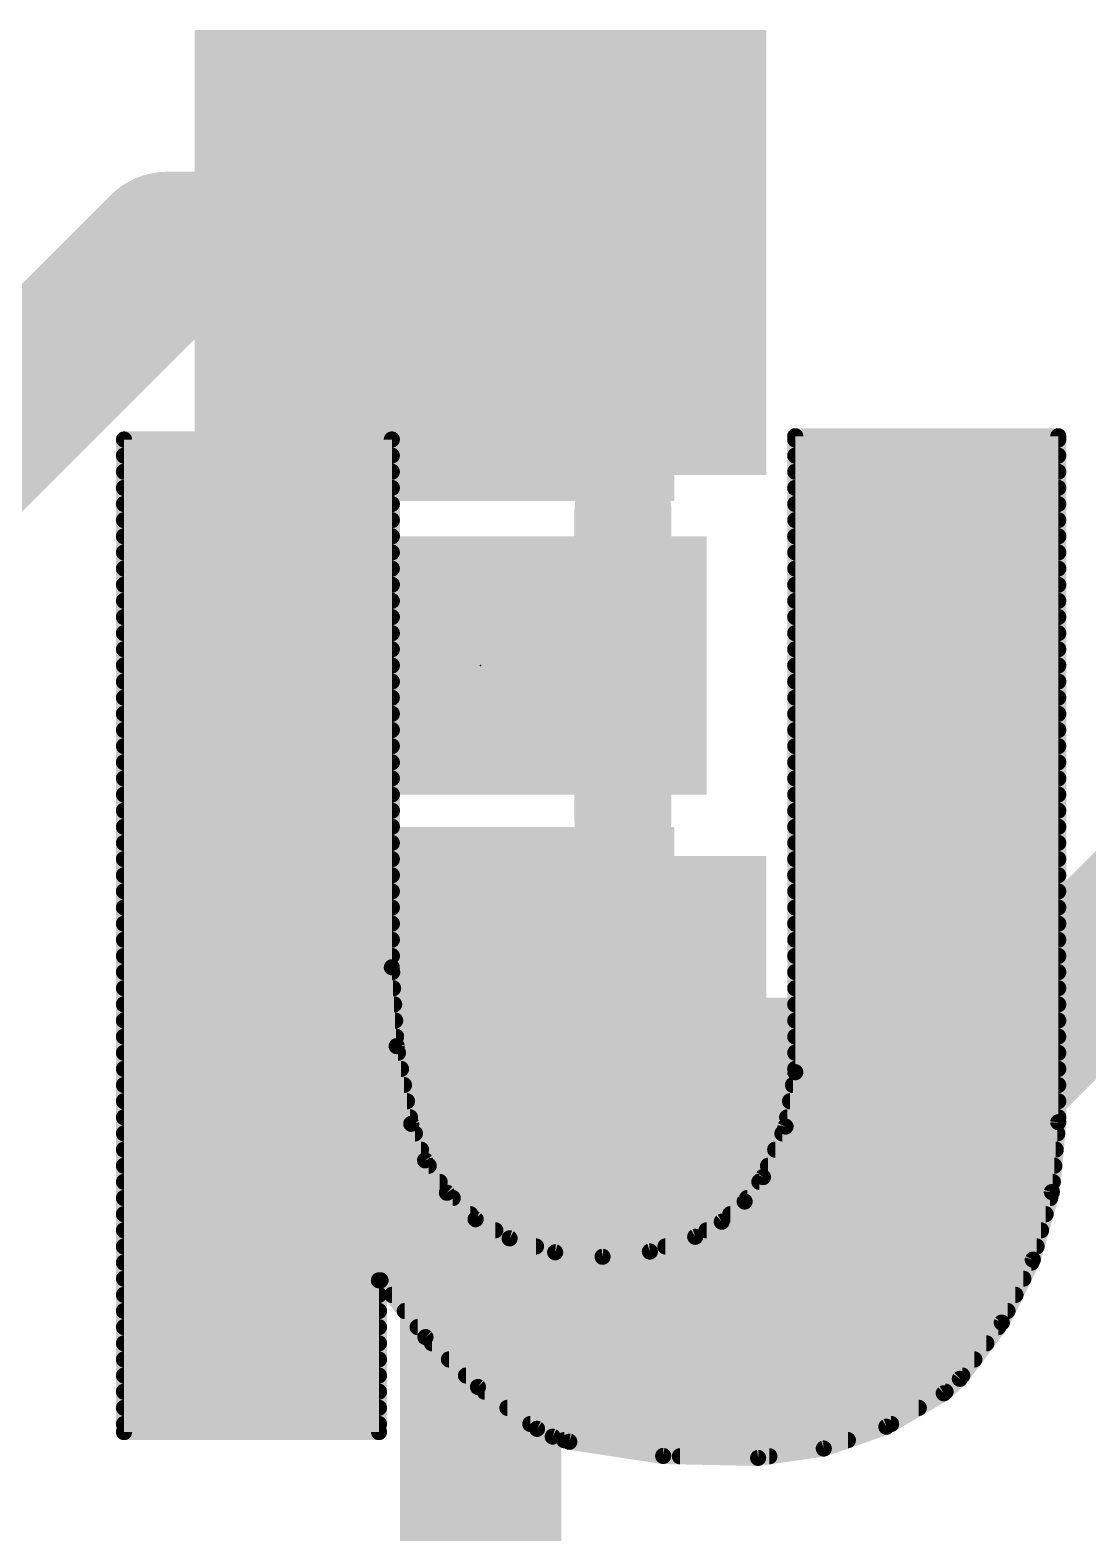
# Model space of a CAD drawing. Extents: x -10.2 to 20.4, y -5.1 to 20.4.
# Drawn here: x 5.641 to 7.306, y 16.415 to 18.78 of the extents above; entities that cross this region are included whole.
import ezdxf

# ---------------------------------------------------------------- set-up
doc = ezdxf.new("R2010")
doc.units = 0
for name, color, linetype in [('1', 12, 'CONTINUOUS'), ('21', 41, 'CONTINUOUS'), ('22', 40, 'CONTINUOUS'), ('23', 53, 'CONTINUOUS'), ('51', 53, 'CONTINUOUS')]:
    doc.layers.add(name, color=color, linetype=linetype)

# ---------------------------------------------------------------- blocks, each defined once
blk = doc.blocks.new('RECT')
blk.add_solid([(-0.5, -0.5), (0.5, -0.5), (-0.5, 0.5), (0.5, 0.5)])

msp = doc.modelspace()

# ---------------------------------------------------------------- linework, layer by layer
at = {"layer": '1', "const_width": 0.254}
for points in [[(5.08, 17.653), (5.857, 18.43)], [(5.857, 18.43), (6.35, 18.43)], [(7.14, 17.13), (7.79, 17.78)], [(6.35, 15.748), (6.35, 17.13)], [(6.35, 17.13), (7.14, 17.13)]]:
    msp.add_lwpolyline(points, dxfattribs=at)
at = {"layer": '1', "const_width": 0.127}
for points in [[(5.857, 18.4935, 1), (5.857, 18.3665)], [(5.9019, 18.3851, 1), (5.8121, 18.4749)], [(6.35, 18.3665, 1), (6.35, 18.4935)], [(6.4135, 17.13, 1), (6.2865, 17.13)], [(6.35, 17.1935, 1), (6.35, 17.0665)], [(7.14, 17.0665, 1), (7.14, 17.1935)], [(7.0951, 17.1749, 1), (7.1849, 17.0851)]]:
    msp.add_lwpolyline(points, format="xyb", dxfattribs=at)
at = {"layer": '22', "const_width": 0.0127}
for points in [[(5.7887, 18.142, 1), (5.7887, 18.1292)], [(5.7951, 18.1356, 1), (5.7824, 18.1356)], [(6.2167, 18.1356, 1), (6.2039, 18.1356)], [(6.2103, 18.1292, 1), (6.2103, 18.142)], [(6.8517, 18.1407, 1), (6.8389, 18.1407)], [(6.8453, 18.1471, 1), (6.8453, 18.1344)], [(6.8453, 18.142, 1), (6.8453, 18.1292)], [(7.2657, 18.1407, 1), (7.253, 18.1407)], [(7.2593, 18.1344, 1), (7.2593, 18.1471)], [(7.2593, 18.1292, 1), (7.2593, 18.142)], [(5.7887, 18.1166, 1), (5.7887, 18.1039)], [(6.2103, 18.1039, 1), (6.2103, 18.1166)], [(6.8453, 18.1166, 1), (6.8453, 18.1039)], [(7.2593, 18.1039, 1), (7.2593, 18.1166)], [(5.7887, 18.0912, 1), (5.7887, 18.0785)], [(6.2103, 18.0785, 1), (6.2103, 18.0912)], [(6.8453, 18.0912, 1), (6.8453, 18.0785)], [(7.2593, 18.0785, 1), (7.2593, 18.0912)], [(5.7887, 18.0658, 1), (5.7887, 18.053)], [(6.2103, 18.053, 1), (6.2103, 18.0658)], [(6.8453, 18.0658, 1), (6.8453, 18.053)], [(7.2593, 18.053, 1), (7.2593, 18.0658)], [(5.7887, 18.0404, 1), (5.7887, 18.0277)], [(6.2103, 18.0277, 1), (6.2103, 18.0404)], [(6.8453, 18.0404, 1), (6.8453, 18.0277)], [(7.2593, 18.0277, 1), (7.2593, 18.0404)], [(5.7887, 18.015, 1), (5.7887, 18.0023)], [(6.2103, 18.0023, 1), (6.2103, 18.015)], [(6.8453, 18.015, 1), (6.8453, 18.0023)], [(7.2593, 18.0023, 1), (7.2593, 18.015)], [(5.7887, 17.9896, 1), (5.7887, 17.9768)], [(6.2103, 17.9768, 1), (6.2103, 17.9896)], [(6.8453, 17.9896, 1), (6.8453, 17.9768)], [(7.2593, 17.9768, 1), (7.2593, 17.9896)], [(5.7887, 17.9642, 1), (5.7887, 17.9515)], [(6.2103, 17.9515, 1), (6.2103, 17.9642)], [(6.8453, 17.9642, 1), (6.8453, 17.9515)], [(7.2593, 17.9515, 1), (7.2593, 17.9642)], [(5.7887, 17.9388, 1), (5.7887, 17.9261)], [(6.2103, 17.9261, 1), (6.2103, 17.9388)], [(6.8453, 17.9388, 1), (6.8453, 17.9261)], [(7.2593, 17.9261, 1), (7.2593, 17.9388)], [(5.7887, 17.9134, 1), (5.7887, 17.9006)], [(6.2103, 17.9006, 1), (6.2103, 17.9134)], [(6.8453, 17.9134, 1), (6.8453, 17.9006)], [(7.2593, 17.9006, 1), (7.2593, 17.9134)], [(5.7887, 17.888, 1), (5.7887, 17.8753)], [(6.2103, 17.8753, 1), (6.2103, 17.888)], [(6.8453, 17.888, 1), (6.8453, 17.8753)], [(7.2593, 17.8753, 1), (7.2593, 17.888)], [(5.7887, 17.8626, 1), (5.7887, 17.8498)], [(6.2103, 17.8498, 1), (6.2103, 17.8626)], [(6.8453, 17.8626, 1), (6.8453, 17.8498)], [(7.2593, 17.8498, 1), (7.2593, 17.8626)], [(5.7887, 17.8372, 1), (5.7887, 17.8244)], [(6.2103, 17.8244, 1), (6.2103, 17.8372)], [(6.8453, 17.8372, 1), (6.8453, 17.8244)], [(7.2593, 17.8244, 1), (7.2593, 17.8372)], [(5.7887, 17.8118, 1), (5.7887, 17.7991)], [(6.2103, 17.7991, 1), (6.2103, 17.8118)], [(6.8453, 17.8118, 1), (6.8453, 17.7991)], [(7.2593, 17.7991, 1), (7.2593, 17.8118)], [(5.7887, 17.7864, 1), (5.7887, 17.7736)], [(6.2103, 17.7736, 1), (6.2103, 17.7864)], [(6.8453, 17.7864, 1), (6.8453, 17.7736)], [(7.2593, 17.7736, 1), (7.2593, 17.7864)], [(5.7887, 17.761, 1), (5.7887, 17.7482)], [(6.2103, 17.7482, 1), (6.2103, 17.761)], [(6.8453, 17.761, 1), (6.8453, 17.7482)], [(7.2593, 17.7482, 1), (7.2593, 17.761)], [(5.7887, 17.7356, 1), (5.7887, 17.7229)], [(6.2103, 17.7229, 1), (6.2103, 17.7356)], [(6.8453, 17.7356, 1), (6.8453, 17.7229)], [(7.2593, 17.7229, 1), (7.2593, 17.7356)], [(5.7887, 17.7102, 1), (5.7887, 17.6974)], [(6.2103, 17.6974, 1), (6.2103, 17.7102)], [(6.8453, 17.7102, 1), (6.8453, 17.6974)], [(7.2593, 17.6974, 1), (7.2593, 17.7102)], [(5.7887, 17.6848, 1), (5.7887, 17.672)], [(6.2103, 17.672, 1), (6.2103, 17.6848)], [(6.8453, 17.6848, 1), (6.8453, 17.672)], [(7.2593, 17.672, 1), (7.2593, 17.6848)], [(5.7887, 17.6594, 1), (5.7887, 17.6467)], [(6.2103, 17.6467, 1), (6.2103, 17.6594)], [(6.8453, 17.6594, 1), (6.8453, 17.6467)], [(7.2593, 17.6467, 1), (7.2593, 17.6594)], [(5.7887, 17.634, 1), (5.7887, 17.6212)], [(6.2103, 17.6212, 1), (6.2103, 17.634)], [(6.8453, 17.634, 1), (6.8453, 17.6212)], [(7.2593, 17.6212, 1), (7.2593, 17.634)], [(5.7887, 17.6086, 1), (5.7887, 17.5958)], [(6.2103, 17.5958, 1), (6.2103, 17.6086)], [(6.8453, 17.6086, 1), (6.8453, 17.5958)], [(7.2593, 17.5958, 1), (7.2593, 17.6086)], [(5.7887, 17.5832, 1), (5.7887, 17.5705)], [(6.2103, 17.5705, 1), (6.2103, 17.5832)], [(6.8453, 17.5832, 1), (6.8453, 17.5705)], [(7.2593, 17.5705, 1), (7.2593, 17.5832)], [(5.7887, 17.5578, 1), (5.7887, 17.545)], [(6.2103, 17.545, 1), (6.2103, 17.5578)], [(6.8453, 17.5578, 1), (6.8453, 17.545)], [(7.2593, 17.545, 1), (7.2593, 17.5578)], [(5.7887, 17.5324, 1), (5.7887, 17.5196)], [(6.2103, 17.5196, 1), (6.2103, 17.5324)], [(6.8453, 17.5324, 1), (6.8453, 17.5196)], [(7.2593, 17.5196, 1), (7.2593, 17.5324)], [(5.7887, 17.507, 1), (5.7887, 17.4943)], [(6.2103, 17.4943, 1), (6.2103, 17.507)], [(6.8453, 17.507, 1), (6.8453, 17.4943)], [(7.2593, 17.4943, 1), (7.2593, 17.507)], [(5.7887, 17.4816, 1), (5.7887, 17.4688)], [(6.2103, 17.4688, 1), (6.2103, 17.4816)], [(6.8453, 17.4816, 1), (6.8453, 17.4688)], [(7.2593, 17.4688, 1), (7.2593, 17.4816)], [(5.7887, 17.4562, 1), (5.7887, 17.4434)], [(6.2103, 17.4434, 1), (6.2103, 17.4562)], [(6.8453, 17.4562, 1), (6.8453, 17.4434)], [(7.2593, 17.4434, 1), (7.2593, 17.4562)], [(5.7887, 17.4308, 1), (5.7887, 17.4181)], [(6.2103, 17.4181, 1), (6.2103, 17.4308)], [(6.8453, 17.4308, 1), (6.8453, 17.4181)], [(7.2593, 17.4181, 1), (7.2593, 17.4308)], [(5.7887, 17.4054, 1), (5.7887, 17.3926)], [(6.2103, 17.3926, 1), (6.2103, 17.4054)], [(6.8453, 17.4054, 1), (6.8453, 17.3926)], [(7.2593, 17.3926, 1), (7.2593, 17.4054)], [(5.7887, 17.38, 1), (5.7887, 17.3672)], [(6.2103, 17.3672, 1), (6.2103, 17.38)], [(6.8453, 17.38, 1), (6.8453, 17.3672)], [(7.2593, 17.3672, 1), (7.2593, 17.38)], [(5.7887, 17.3546, 1), (5.7887, 17.3419)], [(6.2103, 17.3419, 1), (6.2103, 17.3546)], [(6.8453, 17.3546, 1), (6.8453, 17.3419)], [(7.2593, 17.3419, 1), (7.2593, 17.3546)], [(5.7887, 17.3292, 1), (5.7887, 17.3164)], [(6.2166, 17.3054, 1), (6.204, 17.3046)], [(6.2103, 17.3164, 1), (6.2103, 17.3292)], [(6.8453, 17.3292, 1), (6.8453, 17.3164)], [(7.2593, 17.3164, 1), (7.2593, 17.3292)], [(5.7887, 17.3038, 1), (5.7887, 17.291)], [(6.2039, 17.305, 1), (6.2167, 17.305)], [(6.2108, 17.291, 1), (6.2108, 17.3038)], [(6.8453, 17.3038, 1), (6.8453, 17.291)], [(7.2593, 17.291, 1), (7.2593, 17.3038)], [(5.7887, 17.2784, 1), (5.7887, 17.2657)], [(6.2123, 17.2657, 1), (6.2123, 17.2784)], [(6.8453, 17.2784, 1), (6.8453, 17.2657)], [(7.2593, 17.2657, 1), (7.2593, 17.2784)], [(5.7887, 17.253, 1), (5.7887, 17.2402)], [(6.2139, 17.2402, 1), (6.2139, 17.253)], [(6.8453, 17.253, 1), (6.8453, 17.2402)], [(7.2593, 17.2402, 1), (7.2593, 17.253)], [(5.7887, 17.2276, 1), (5.7887, 17.2148)], [(6.2155, 17.2148, 1), (6.2155, 17.2276)], [(6.8453, 17.2276, 1), (6.8453, 17.2148)], [(7.2593, 17.2148, 1), (7.2593, 17.2276)], [(5.7887, 17.2022, 1), (5.7887, 17.1895)], [(6.217, 17.1895, 1), (6.217, 17.2022)], [(6.8453, 17.2022, 1), (6.8453, 17.1895)], [(7.2593, 17.1895, 1), (7.2593, 17.2022)], [(5.7887, 17.1768, 1), (5.7887, 17.164)], [(6.2242, 17.182, 1), (6.2117, 17.1797)], [(6.2116, 17.1805, 1), (6.2243, 17.1813)], [(6.2199, 17.164, 1), (6.2199, 17.1768)], [(6.8453, 17.1768, 1), (6.8453, 17.164)], [(7.2593, 17.164, 1), (7.2593, 17.1768)], [(5.7887, 17.1514, 1), (5.7887, 17.1386)], [(6.2247, 17.1386, 1), (6.2247, 17.1514)], [(6.8453, 17.1514, 1), (6.8453, 17.1386)], [(6.8516, 17.1388, 1), (6.839, 17.141)], [(7.2593, 17.1386, 1), (7.2593, 17.1514)], [(5.7887, 17.126, 1), (5.7887, 17.1133)], [(6.2294, 17.1133, 1), (6.2294, 17.126)], [(6.8417, 17.126, 1), (6.8417, 17.1133)], [(6.8389, 17.1399, 1), (6.8517, 17.1399)], [(7.2593, 17.1133, 1), (7.2593, 17.126)], [(5.7887, 17.1006, 1), (5.7887, 17.0878)], [(6.2341, 17.0878, 1), (6.2341, 17.1006)], [(6.8371, 17.1006, 1), (6.8371, 17.0878)], [(7.2593, 17.0878, 1), (7.2593, 17.1006)], [(5.7887, 17.0752, 1), (5.7887, 17.0624)], [(6.2389, 17.0624, 1), (6.2389, 17.0752)], [(6.8326, 17.0752, 1), (6.8326, 17.0624)], [(7.2593, 17.0624, 1), (7.2593, 17.0752)], [(5.7887, 17.0498, 1), (5.7887, 17.0371)], [(6.2467, 17.0609, 1), (6.2349, 17.0563)], [(6.2346, 17.0574, 1), (6.247, 17.0598)], [(6.2466, 17.0371, 1), (6.2466, 17.0498)], [(6.8251, 17.0498, 1), (6.8251, 17.0371)], [(6.8237, 17.0554, 1), (6.8362, 17.0531)], [(6.8358, 17.0517, 1), (6.8242, 17.0568)], [(7.2656, 17.0606, 1), (7.253, 17.0618)], [(7.253, 17.0612, 1), (7.2657, 17.0612)], [(7.2577, 17.0371, 1), (7.2577, 17.0498)], [(5.7887, 17.0244, 1), (5.7887, 17.0116)], [(6.2562, 17.0116, 1), (6.2562, 17.0244)], [(6.8138, 17.0244, 1), (6.8138, 17.0116)], [(7.2553, 17.0116, 1), (7.2553, 17.0244)], [(6.2679, 17.0047, 1), (6.2573, 16.9976)], [(6.2567, 16.9989, 1), (6.2685, 17.0034)], [(5.7887, 16.999, 1), (5.7887, 16.9862)], [(6.2683, 16.9862, 1), (6.2683, 16.999)], [(6.7887, 16.9774, 1), (6.8003, 16.9722)], [(6.7996, 16.971, 1), (6.7894, 16.9786)], [(6.8025, 16.999, 1), (6.8025, 16.9862)], [(7.253, 16.9862, 1), (7.253, 16.999)], [(5.7887, 16.9736, 1), (5.7887, 16.9609)], [(6.2855, 16.9609, 1), (6.2855, 16.9736)], [(6.3013, 16.9549, 1), (6.2927, 16.9455)], [(6.2917, 16.9466, 1), (6.3023, 16.9537)], [(6.7888, 16.9736, 1), (6.7888, 16.9609)], [(7.2553, 16.9495, 1), (7.2431, 16.9529)], [(7.2507, 16.9609, 1), (7.2507, 16.9736)], [(5.7887, 16.9482, 1), (5.7887, 16.9354)], [(6.3061, 16.9354, 1), (6.3061, 16.9482)], [(6.7606, 16.9402, 1), (6.7707, 16.9325)], [(6.7698, 16.9316, 1), (6.7614, 16.9411)], [(6.7697, 16.9482, 1), (6.7697, 16.9354)], [(7.2429, 16.9518, 1), (7.2555, 16.9506)], [(7.2465, 16.9354, 1), (7.2465, 16.9482)], [(5.7887, 16.9228, 1), (5.7887, 16.91)], [(6.3336, 16.91, 1), (6.3336, 16.9228)], [(6.3453, 16.914, 1), (6.339, 16.903)], [(6.3379, 16.9038, 1), (6.3465, 16.9132)], [(6.7254, 16.9093, 1), (6.7338, 16.8998)], [(6.7327, 16.8991, 1), (6.7264, 16.9101)], [(6.743, 16.9228, 1), (6.743, 16.91)], [(7.2394, 16.91, 1), (7.2394, 16.9228)], [(5.7887, 16.8974, 1), (5.7887, 16.8847)], [(6.3732, 16.8847, 1), (6.3732, 16.8974)], [(6.3976, 16.8844, 1), (6.3938, 16.8722)], [(6.3926, 16.8728, 1), (6.3988, 16.8838)], [(6.6847, 16.8863, 1), (6.6909, 16.8753)], [(6.6898, 16.8748, 1), (6.6858, 16.8868)], [(6.7057, 16.8974, 1), (6.7057, 16.8847)], [(7.2322, 16.8847, 1), (7.2322, 16.8974)], [(5.7887, 16.872, 1), (5.7887, 16.8592)], [(6.4372, 16.8592, 1), (6.4372, 16.872)], [(6.468, 16.8627, 1), (6.4668, 16.8501)], [(6.4655, 16.8503, 1), (6.4692, 16.8625)], [(6.6145, 16.8637, 1), (6.6185, 16.8516)], [(6.6172, 16.8513, 1), (6.6158, 16.864)], [(6.641, 16.872, 1), (6.641, 16.8592)], [(7.2251, 16.8592, 1), (7.2251, 16.872)], [(5.7887, 16.8466, 1), (5.7887, 16.8338)], [(6.5413, 16.8557, 1), (6.5427, 16.8431)], [(6.5414, 16.8431, 1), (6.5426, 16.8557)], [(7.2131, 16.8466, 1), (7.2254, 16.8432)], [(7.2249, 16.8421, 1), (7.2135, 16.8477)], [(7.2169, 16.8338, 1), (7.2169, 16.8466)], [(5.7887, 16.8212, 1), (5.7887, 16.8085)], [(6.19, 16.8187, 1), (6.19, 16.8059)], [(6.1964, 16.8123, 1), (6.1837, 16.8123)], [(6.1975, 16.8162, 1), (6.1875, 16.8084)], [(6.1925, 16.8059, 1), (6.1925, 16.8187)], [(7.2044, 16.8085, 1), (7.2044, 16.8212)], [(5.7887, 16.7958, 1), (5.7887, 16.783)], [(6.19, 16.783, 1), (6.19, 16.7958)], [(6.2106, 16.7958, 1), (6.2106, 16.783)], [(7.1919, 16.783, 1), (7.1919, 16.7958)], [(5.7887, 16.7704, 1), (5.7887, 16.7576)], [(6.19, 16.7576, 1), (6.19, 16.7704)], [(6.2307, 16.7704, 1), (6.2307, 16.7576)], [(7.1794, 16.7576, 1), (7.1794, 16.7704)], [(5.7887, 16.745, 1), (5.7887, 16.7323)], [(6.19, 16.7323, 1), (6.19, 16.745)], [(6.2508, 16.745, 1), (6.2508, 16.7323)], [(7.1647, 16.7486, 1), (7.1761, 16.743)], [(7.165, 16.7323, 1), (7.165, 16.745)], [(7.1755, 16.742, 1), (7.1653, 16.7496)], [(5.7887, 16.7196, 1), (5.7887, 16.7068)], [(6.19, 16.7068, 1), (6.19, 16.7196)], [(6.2676, 16.7275, 1), (6.2588, 16.7183)], [(6.2582, 16.719, 1), (6.2682, 16.7269)], [(6.2735, 16.7196, 1), (6.2735, 16.7068)], [(7.1461, 16.7068, 1), (7.1461, 16.7196)], [(5.7887, 16.6942, 1), (5.7887, 16.6814)], [(6.19, 16.6814, 1), (6.19, 16.6942)], [(6.3002, 16.6942, 1), (6.3002, 16.6814)], [(7.1272, 16.6814, 1), (7.1272, 16.6942)], [(5.7887, 16.6688, 1), (5.7887, 16.6561)], [(6.19, 16.6561, 1), (6.19, 16.6688)], [(6.327, 16.6688, 1), (6.327, 16.6561)], [(7.1082, 16.6561, 1), (7.1082, 16.6688)], [(6.3496, 16.6497, 1), (6.3422, 16.6393)], [(6.3415, 16.6399, 1), (6.3503, 16.6491)], [(7.0993, 16.6611, 1), (7.1095, 16.6535)], [(7.1086, 16.6526, 1), (7.1002, 16.662)], [(5.7887, 16.6434, 1), (5.7887, 16.6306)], [(6.19, 16.6306, 1), (6.19, 16.6434)], [(6.3565, 16.6434, 1), (6.3565, 16.6306)], [(7.0748, 16.6392, 1), (7.0832, 16.6298)], [(7.0822, 16.629, 1), (7.0758, 16.64)], [(7.0818, 16.6306, 1), (7.0818, 16.6434)], [(5.7887, 16.618, 1), (5.7887, 16.6052)], [(6.19, 16.6052, 1), (6.19, 16.618)], [(6.3923, 16.618, 1), (6.3923, 16.6052)], [(7.0397, 16.6052, 1), (7.0397, 16.618)], [(5.7887, 16.5926, 1), (5.7887, 16.5799)], [(5.7887, 16.5799, 1), (5.7887, 16.5671)], [(6.19, 16.5799, 1), (6.19, 16.5926)], [(6.19, 16.5671, 1), (6.19, 16.5799)], [(6.4282, 16.5926, 1), (6.4282, 16.5799)], [(6.4417, 16.5843, 1), (6.4361, 16.5729)], [(6.4352, 16.5734, 1), (6.4426, 16.5838)], [(6.9856, 16.5874, 1), (6.992, 16.5764)], [(6.9909, 16.5759, 1), (6.9867, 16.5879)], [(6.9962, 16.5799, 1), (6.9962, 16.5926)], [(5.7824, 16.5735, 1), (5.7951, 16.5735)], [(6.1837, 16.5735, 1), (6.1964, 16.5735)], [(6.4653, 16.5724, 1), (6.4616, 16.5603)], [(6.4606, 16.5607, 1), (6.4663, 16.572)], [(6.4816, 16.5672, 1), (6.4816, 16.5544)], [(6.4907, 16.5646, 1), (6.4887, 16.552)], [(6.4878, 16.5522, 1), (6.4916, 16.5644)], [(6.8882, 16.5536, 1), (6.8923, 16.5416)], [(6.8911, 16.5413, 1), (6.8893, 16.5539)], [(6.9281, 16.5544, 1), (6.9281, 16.5672)], [(6.6376, 16.5423, 1), (6.6373, 16.5296)], [(6.6365, 16.5297, 1), (6.6384, 16.5422)], [(6.6638, 16.5418, 1), (6.6638, 16.529)], [(6.786, 16.5392, 1), (6.7878, 16.5266)], [(6.7868, 16.5266, 1), (6.787, 16.5392)], [(6.8045, 16.529, 1), (6.8045, 16.5418)]]:
    msp.add_lwpolyline(points, format="xyb", dxfattribs=at)
at = {"layer": '22', "const_width": 0.0254}
for points in [[(5.7887, 16.5735), (5.7887, 18.1356)], [(5.7887, 18.1356), (6.2103, 18.1356)], [(6.2103, 18.1356), (6.2103, 17.305)], [(6.8453, 17.1399), (6.8453, 18.1407)], [(6.8453, 18.1407), (7.2593, 18.1407)], [(6.8453, 18.1356), (7.2593, 18.1356)], [(7.2593, 18.1407), (7.2593, 17.0612)], [(5.7887, 18.1102), (6.2103, 18.1102)], [(6.8453, 18.1102), (7.2593, 18.1102)], [(5.7887, 18.0848), (6.2103, 18.0848)], [(6.8453, 18.0848), (7.2593, 18.0848)], [(5.7887, 18.0594), (6.2103, 18.0594)], [(6.8453, 18.0594), (7.2593, 18.0594)], [(5.7887, 18.034), (6.2103, 18.034)], [(6.8453, 18.034), (7.2593, 18.034)], [(5.7887, 18.0086), (6.2103, 18.0086)], [(6.8453, 18.0086), (7.2593, 18.0086)], [(5.7887, 17.9832), (6.2103, 17.9832)], [(6.8453, 17.9832), (7.2593, 17.9832)], [(5.7887, 17.9578), (6.2103, 17.9578)], [(6.8453, 17.9578), (7.2593, 17.9578)], [(5.7887, 17.9324), (6.2103, 17.9324)], [(6.8453, 17.9324), (7.2593, 17.9324)], [(5.7887, 17.907), (6.2103, 17.907)], [(6.8453, 17.907), (7.2593, 17.907)], [(5.7887, 17.8816), (6.2103, 17.8816)], [(6.8453, 17.8816), (7.2593, 17.8816)], [(5.7887, 17.8562), (6.2103, 17.8562)], [(6.8453, 17.8562), (7.2593, 17.8562)], [(5.7887, 17.8308), (6.2103, 17.8308)], [(6.8453, 17.8308), (7.2593, 17.8308)], [(5.7887, 17.8054), (6.2103, 17.8054)], [(6.8453, 17.8054), (7.2593, 17.8054)], [(5.7887, 17.78), (6.2103, 17.78)], [(6.8453, 17.78), (7.2593, 17.78)], [(5.7887, 17.7546), (6.2103, 17.7546)], [(6.8453, 17.7546), (7.2593, 17.7546)], [(5.7887, 17.7292), (6.2103, 17.7292)], [(6.8453, 17.7292), (7.2593, 17.7292)], [(5.7887, 17.7038), (6.2103, 17.7038)], [(6.8453, 17.7038), (7.2593, 17.7038)], [(5.7887, 17.6784), (6.2103, 17.6784)], [(6.8453, 17.6784), (7.2593, 17.6784)], [(5.7887, 17.653), (6.2103, 17.653)], [(6.8453, 17.653), (7.2593, 17.653)], [(5.7887, 17.6276), (6.2103, 17.6276)], [(6.8453, 17.6276), (7.2593, 17.6276)], [(5.7887, 17.6022), (6.2103, 17.6022)], [(6.8453, 17.6022), (7.2593, 17.6022)], [(5.7887, 17.5768), (6.2103, 17.5768)], [(6.8453, 17.5768), (7.2593, 17.5768)], [(5.7887, 17.5514), (6.2103, 17.5514)], [(6.8453, 17.5514), (7.2593, 17.5514)], [(5.7887, 17.526), (6.2103, 17.526)], [(6.8453, 17.526), (7.2593, 17.526)], [(5.7887, 17.5006), (6.2103, 17.5006)], [(6.8453, 17.5006), (7.2593, 17.5006)], [(5.7887, 17.4752), (6.2103, 17.4752)], [(6.8453, 17.4752), (7.2593, 17.4752)], [(5.7887, 17.4498), (6.2103, 17.4498)], [(6.8453, 17.4498), (7.2593, 17.4498)], [(5.7887, 17.4244), (6.2103, 17.4244)], [(6.8453, 17.4244), (7.2593, 17.4244)], [(5.7887, 17.399), (6.2103, 17.399)], [(6.8453, 17.399), (7.2593, 17.399)], [(5.7887, 17.3736), (6.2103, 17.3736)], [(6.8453, 17.3736), (7.2593, 17.3736)], [(5.7887, 17.3482), (6.2103, 17.3482)], [(6.8453, 17.3482), (7.2593, 17.3482)], [(5.7887, 17.3228), (6.2103, 17.3228)], [(6.2103, 17.305), (6.218, 17.1809)], [(6.8453, 17.3228), (7.2593, 17.3228)], [(5.7887, 17.2974), (6.2108, 17.2974)], [(6.8453, 17.2974), (7.2593, 17.2974)], [(5.7887, 17.272), (6.2123, 17.272)], [(6.8453, 17.272), (7.2593, 17.272)], [(5.7887, 17.2466), (6.2139, 17.2466)], [(6.8453, 17.2466), (7.2593, 17.2466)], [(5.7887, 17.2212), (6.2155, 17.2212)], [(6.8453, 17.2212), (7.2593, 17.2212)], [(5.7887, 17.1958), (6.217, 17.1958)], [(6.8453, 17.1958), (7.2593, 17.1958)], [(5.7887, 17.1704), (6.2199, 17.1704)], [(6.218, 17.1809), (6.2408, 17.0586)], [(6.8453, 17.1704), (7.2593, 17.1704)], [(5.7887, 17.145), (6.2247, 17.145)], [(6.83, 17.0542), (6.8453, 17.1399)], [(6.8453, 17.145), (7.2593, 17.145)], [(5.7887, 17.1196), (6.2294, 17.1196)], [(6.8417, 17.1196), (7.2593, 17.1196)], [(5.7887, 17.0942), (6.2341, 17.0942)], [(6.8371, 17.0942), (7.2593, 17.0942)], [(5.7887, 17.0688), (6.2389, 17.0688)], [(6.8326, 17.0688), (7.2593, 17.0688)], [(5.7887, 17.0434), (6.2466, 17.0434)], [(6.2408, 17.0586), (6.2626, 17.0011)], [(6.7945, 16.9748), (6.83, 17.0542)], [(6.8251, 17.0434), (7.2577, 17.0434)], [(7.2593, 17.0612), (7.2492, 16.9512)], [(5.7887, 17.018), (6.2562, 17.018)], [(6.8138, 17.018), (7.2553, 17.018)], [(6.2626, 17.0011), (6.297, 16.9502)], [(5.7887, 16.9926), (6.2683, 16.9926)], [(6.7656, 16.9364), (6.7945, 16.9748)], [(6.8025, 16.9926), (7.253, 16.9926)], [(5.7887, 16.9672), (6.2855, 16.9672)], [(6.297, 16.9502), (6.3422, 16.9085)], [(6.7888, 16.9672), (7.2507, 16.9672)], [(7.2492, 16.9512), (7.2192, 16.8449)], [(5.7887, 16.9418), (6.3061, 16.9418)], [(6.7296, 16.9046), (6.7656, 16.9364)], [(6.7697, 16.9418), (7.2465, 16.9418)], [(5.7887, 16.9164), (6.3336, 16.9164)], [(6.3422, 16.9085), (6.3957, 16.8783)], [(6.6878, 16.8808), (6.7296, 16.9046)], [(6.743, 16.9164), (7.2394, 16.9164)], [(5.7887, 16.891), (6.3732, 16.891)], [(6.3957, 16.8783), (6.4674, 16.8564)], [(6.6165, 16.8577), (6.6878, 16.8808)], [(6.7057, 16.891), (7.2322, 16.891)], [(5.7887, 16.8656), (6.4372, 16.8656)], [(6.4674, 16.8564), (6.542, 16.8494)], [(6.542, 16.8494), (6.6165, 16.8577)], [(6.641, 16.8656), (7.2251, 16.8656)], [(5.7887, 16.8402), (7.2169, 16.8402)], [(7.2192, 16.8449), (7.1704, 16.7458)], [(5.7887, 16.8148), (7.2044, 16.8148)], [(6.1925, 16.8123), (6.19, 16.8123)], [(6.19, 16.8123), (6.19, 16.5735)], [(6.2632, 16.7229), (6.1925, 16.8123)], [(5.7887, 16.7894), (6.19, 16.7894)], [(6.2106, 16.7894), (7.1919, 16.7894)], [(5.7887, 16.764), (6.19, 16.764)], [(6.2307, 16.764), (7.1794, 16.764)], [(5.7887, 16.7386), (6.19, 16.7386)], [(6.2508, 16.7386), (7.165, 16.7386)], [(7.1704, 16.7458), (7.1044, 16.6573)], [(5.7887, 16.7132), (6.19, 16.7132)], [(6.3459, 16.6445), (6.2632, 16.7229)], [(6.2735, 16.7132), (7.1461, 16.7132)], [(5.7887, 16.6878), (6.19, 16.6878)], [(6.3002, 16.6878), (7.1272, 16.6878)], [(5.7887, 16.6624), (6.19, 16.6624)], [(6.327, 16.6624), (7.1082, 16.6624)], [(6.4389, 16.5786), (6.3459, 16.6445)], [(7.1044, 16.6573), (7.079, 16.6345)], [(5.7887, 16.637), (6.19, 16.637)], [(6.3565, 16.637), (7.0818, 16.637)], [(7.079, 16.6345), (6.9888, 16.5819)], [(5.7887, 16.6116), (6.19, 16.6116)], [(6.3923, 16.6116), (7.0397, 16.6116)], [(5.7887, 16.5862), (6.19, 16.5862)], [(6.19, 16.5735), (5.7887, 16.5735)], [(6.4282, 16.5862), (6.9962, 16.5862)], [(6.4635, 16.5663), (6.4389, 16.5786)], [(6.9888, 16.5819), (6.8902, 16.5476)], [(6.4897, 16.5583), (6.4635, 16.5663)], [(6.4816, 16.5608), (6.9281, 16.5608)], [(6.6375, 16.5359), (6.4897, 16.5583)], [(6.8902, 16.5476), (6.7869, 16.5329)], [(6.7869, 16.5329), (6.6375, 16.5359)], [(6.6638, 16.5354), (6.8045, 16.5354)]]:
    msp.add_lwpolyline(points, dxfattribs=at)
at = {"layer": '23'}
msp.add_point((6.35, 17.78), dxfattribs=at)
at = {"layer": '51', "const_width": 0.1524}
for points in [[(6.126, 17.535), (6.126, 18.025)], [(6.574, 18.025), (6.574, 17.535)]]:
    msp.add_lwpolyline(points, dxfattribs=at)
at = {"layer": '51', "const_width": 0.0762}
for points in [[(6.1641, 18.025, 1), (6.0879, 18.025)], [(6.6121, 18.025, 1), (6.5359, 18.025)], [(6.0879, 17.535, 1), (6.1641, 17.535)], [(6.5359, 17.535, 1), (6.6121, 17.535)]]:
    msp.add_lwpolyline(points, format="xyb", dxfattribs=at)

# ---------------------------------------------------------------- block references
at = {"layer": '1', "xscale": 0.7, "yscale": 0.9, "rotation": 90}
for p in [(6.35, 18.43), (6.35, 17.13)]:
    msp.add_blockref('RECT', p, dxfattribs=at)
at = {"layer": '21', "xscale": 0.4064, "yscale": 0.7112, "rotation": 90}
msp.add_blockref('RECT', (6.35, 17.78), dxfattribs=at)
at = {"layer": '51', "xscale": 0.3, "yscale": 0.5999, "rotation": 90}
for p in [(6.3548, 18.1888), (6.3548, 17.376)]:
    msp.add_blockref('RECT', p, dxfattribs=at)

doc.saveas('drawing.dxf')
